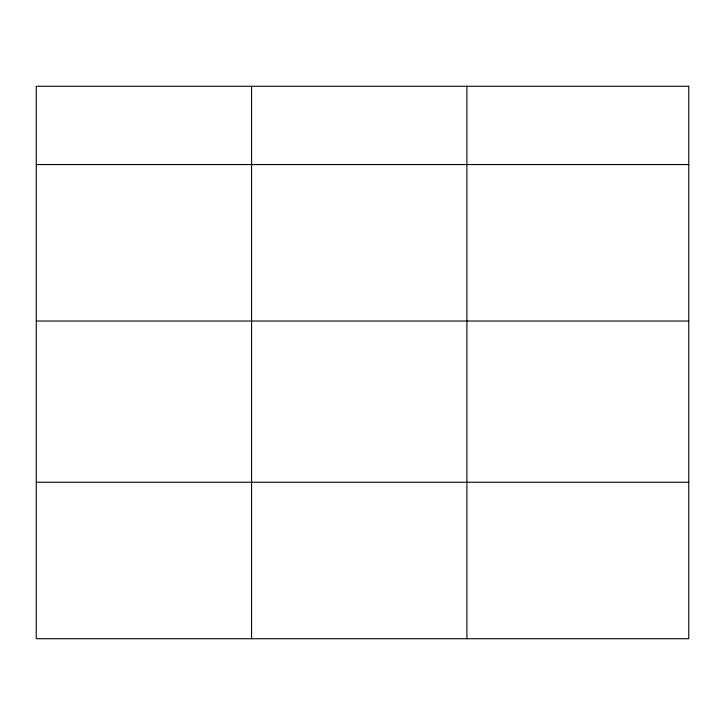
<?xml version="1.0" encoding="UTF-8"?>
<svg xmlns="http://www.w3.org/2000/svg" width="725" height="725" viewBox="0 0 725 725"><rect width="100%" height="100%" fill="white"/><g stroke="black" fill="none" stroke-linecap="round" stroke-linejoin="round"><path stroke-width="1.09" d="M36.25 164.557L688.75 164.557M36.25 321.03L688.75 321.03M36.25 482.252L688.75 482.252M466.9 86.275L466.9 638.725M251.575 86.275L251.575 638.725M688.75 86.275L36.25 86.275L36.25 638.725L688.75 638.725L688.75 86.275"/></g></svg>
